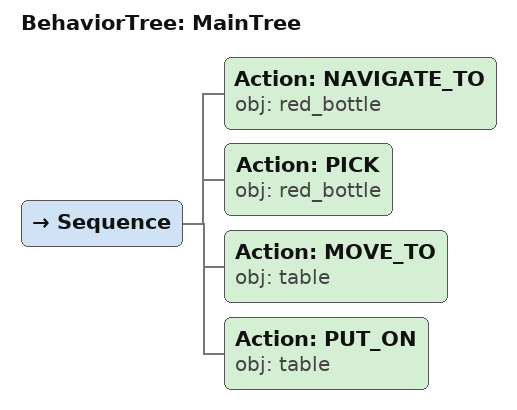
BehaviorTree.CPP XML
<root main_tree_to_execute="MainTree">
  <BehaviorTree ID="MainTree">
    <Sequence>
      <!-- Navigate to red_bottle -->
      <Action ID="NAVIGATE_TO" obj="red_bottle" />
      <!-- Pick red_bottle -->
      <Action ID="PICK" obj="red_bottle" />
      <!-- Move to table -->
      <Action ID="MOVE_TO" obj="table" />
      <!-- Put on table -->
      <Action ID="PUT_ON" obj="table" />
    </Sequence>
  </BehaviorTree>
</root>
